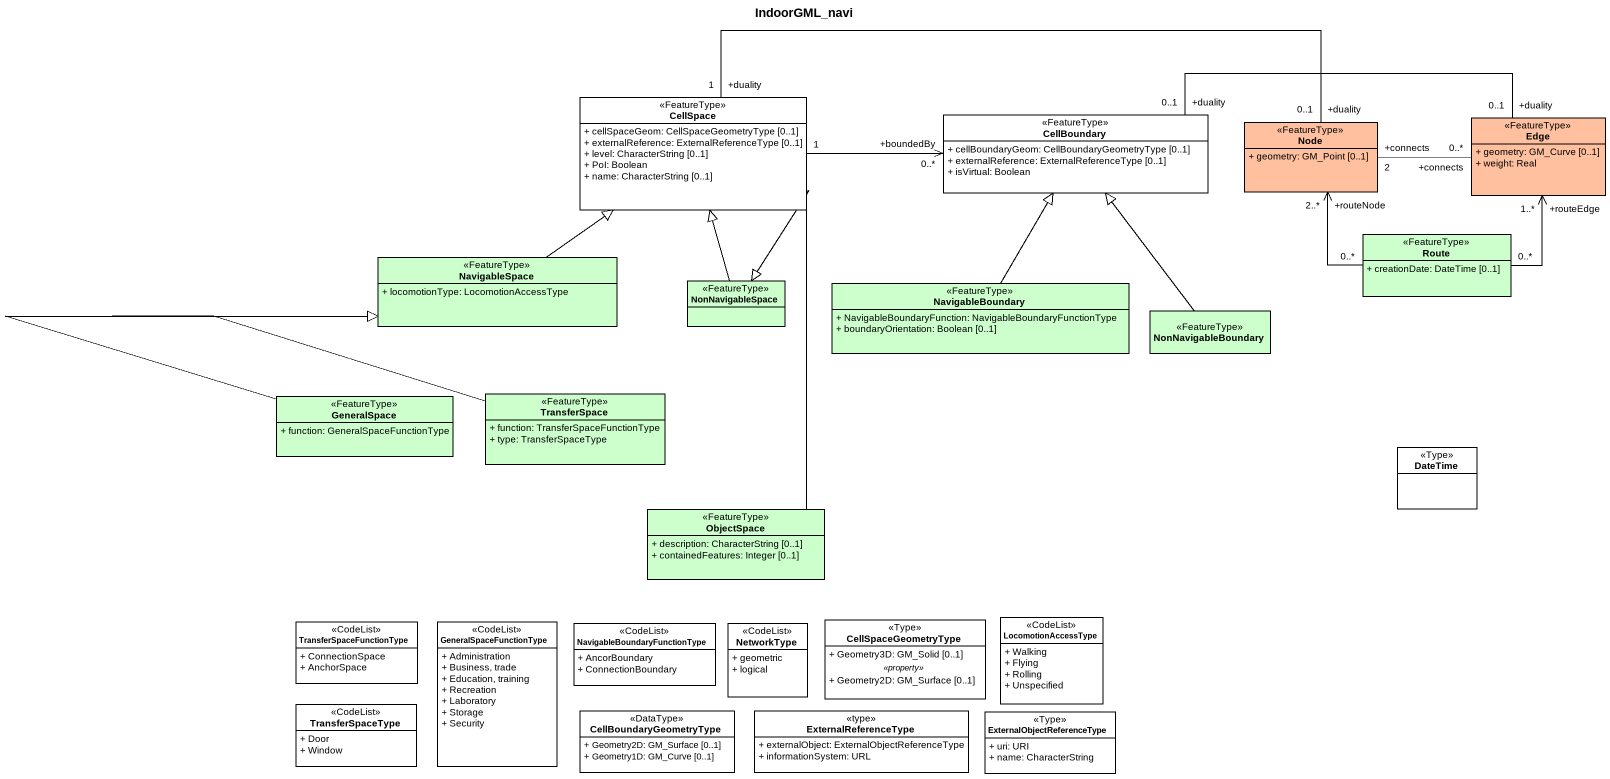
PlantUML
@startuml
title IndoorGML_navi
hide circle
hide empty members
skinparam classAttributeIconSize 0
class CellSpace <<FeatureType>> {
  + cellSpaceGeom: CellSpaceGeometryType [0..1]
  + externalReference: ExternalReferenceType [0..1]
  + level: CharacterString [0..1]
  + PoI: Boolean
  + name: CharacterString [0..1]
}
class CellBoundary <<FeatureType>> {
  + cellBoundaryGeom: CellBoundaryGeometryType [0..1]
  + externalReference: ExternalReferenceType [0..1]
  + isVirtual: Boolean
}
class Edge <<FeatureType>> #FFC0A0 {
  + geometry: GM_Curve [0..1]
  + weight: Real
}
class "Node" as Node_ <<FeatureType>> #FFC0A0 {
  + geometry: GM_Point [0..1]
}
class Route <<FeatureType>> #CCFFCC {
  + creationDate: DateTime [0..1]
}
class NavigableSpace <<FeatureType>> #CCFFCC {
  + locomotionType: LocomotionAccessType
}
class NonNavigableSpace <<FeatureType>> #CCFFCC
class NavigableBoundary <<FeatureType>> #CCFFCC {
  + NavigableBoundaryFunction: NavigableBoundaryFunctionType
  + boundaryOrientation: Boolean [0..1]
}
class NonNavigableBoundary <<FeatureType>> #CCFFCC
class GeneralSpace <<FeatureType>> #CCFFCC {
  + function: GeneralSpaceFunctionType
}
class TransferSpace <<FeatureType>> #CCFFCC {
  + function: TransferSpaceFunctionType
  + type: TransferSpaceType
}
class DateTime <<Type>>
class ObjectSpace <<FeatureType>> #CCFFCC {
  + description: CharacterString [0..1]
  + containedFeatures: Integer [0..1]
}
class TransferSpaceFunctionType <<CodeList>> {
  + ConnectionSpace
  + AnchorSpace
}
class GeneralSpaceFunctionType <<CodeList>> {
  + Administration
  + Business, trade
  + Education, training
  + Recreation
  + Laboratory
  + Storage
  + Security
}
class "NavigableBoundaryFunctionType" as NavigableBoundaryFunctionTyp <<CodeList>> {
  + AncorBoundary
  + ConnectionBoundary
}
class NetworkType <<CodeList>> {
  + geometric
  + logical
}
class CellSpaceGeometryType <<Type>> {
  + Geometry3D: GM_Solid [0..1]
  .. <<property>> ..
  + Geometry2D: GM_Surface [0..1]
}
class LocomotionAccessType <<CodeList>> {
  + Walking
  + Flying
  + Rolling
  + Unspecified
}
class TransferSpaceType <<CodeList>> {
  + Door
  + Window
}
class CellBoundaryGeometryType <<DataType>> {
  + Geometry2D: GM_Surface [0..1]
  + Geometry1D: GM_Curve [0..1]
}
class ExternalReferenceType <<type>> {
  + externalObject: ExternalObjectReferenceType
  + informationSystem: URL
}
class ExternalObjectReferenceType <<Type>> {
  + uri: URI
  + name: CharacterString
}
CellSpace "1" -right-> "+boundedBy\n0..*" CellBoundary
CellSpace "+duality\n1" -right- "+duality\n0..1" Node_
CellBoundary "+duality\n0..1" -right- "+duality\n0..1" Edge
Node_ "+connects\n2" -right- "+connects\n0..*" Edge
Route "0..*" -up-> "+routeEdge\n1..*" Edge
Route "0..*" -up-> "+routeNode\n2..*" Node_
NavigableSpace -up-|> CellSpace
NonNavigableSpace -up-|> CellSpace
NavigableBoundary -up-|> CellBoundary
NonNavigableBoundary -up-|> CellBoundary
GeneralSpace -up-|> NavigableSpace
TransferSpace -up-|> NavigableSpace
ObjectSpace -up-|> NonNavigableSpace
@enduml
